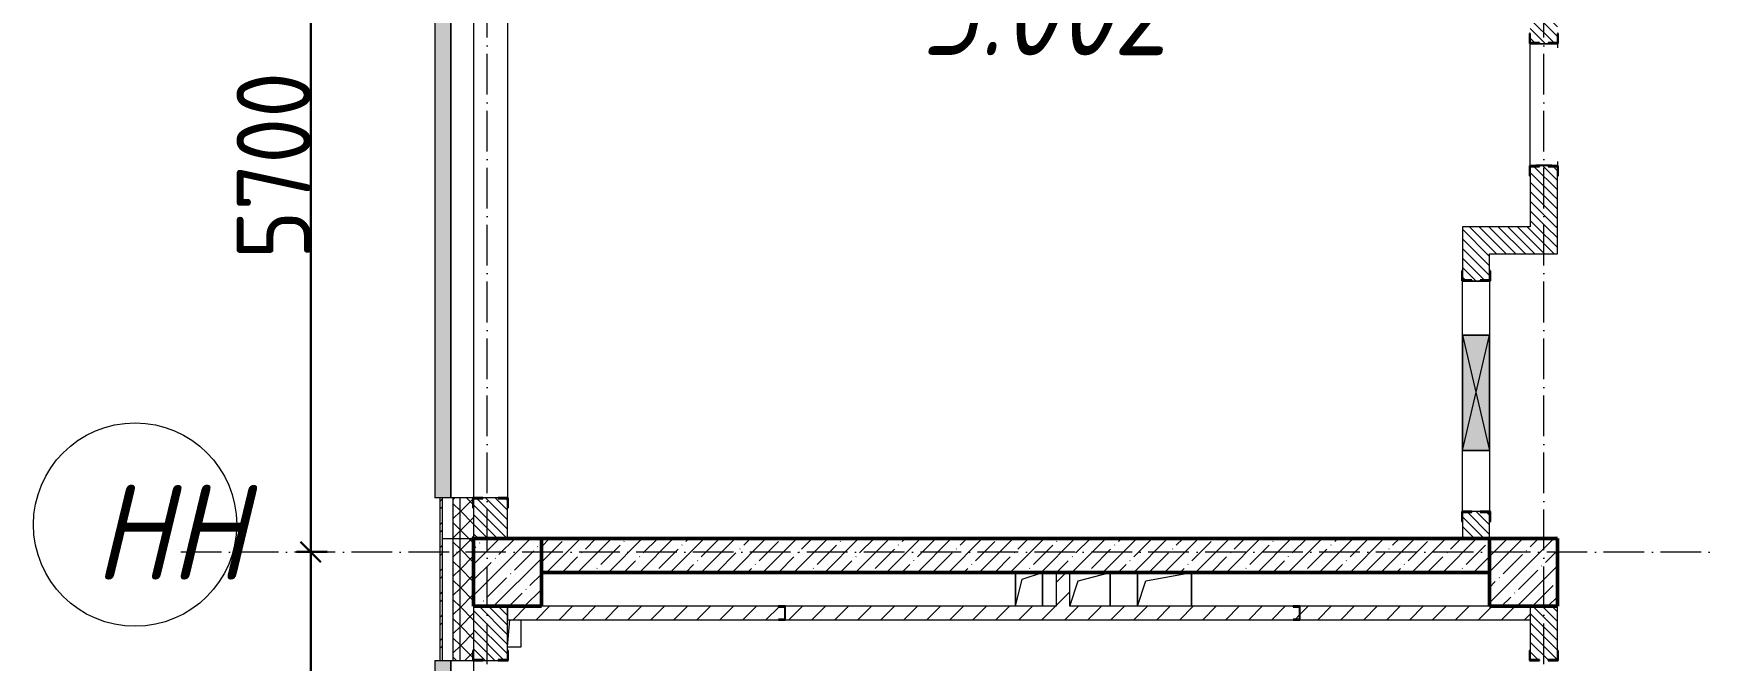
# Model space of a CAD drawing. Header units: millimetres. Extents: x -12989 to 629078, y -109036 to 555275.
# Drawn here: x 278072 to 290422, y -20082 to -15457 of the extents above; entities that cross this region are included whole.
import ezdxf

# ---------------------------------------------------------------- set-up
doc = ezdxf.new("R2010")
doc.units = ezdxf.units.MM
doc.linetypes.add('50_200_ШТРИХ_1Т_ш5_п1_п1_', pattern=[700, 500, -100, 0, -100])
for name, color, linetype, lineweight in [('4 -стяжа', 7, 'Continuous', 30), ('A-____-____-DIMS', 7, 'Continuous', 9), ('A-DETL-GENF-OTLN', 7, 'Continuous', 9), ('A-FLOR-____-OTLN', 7, 'Continuous', 9), ('A-GENM-____-MCUT', 7, 'Continuous', 25), ('A-GENM-____-OTLN', 7, 'Continuous', 9), ('A-GENM-____-OTLN-1', 7, 'Continuous', 25), ('A-GLAZ-____-OTLN', 7, 'Continuous', 9), ('A-WALL-____-MCUT', 7, 'Continuous', 13), ('A-WALL-____-MCUT-1', 7, 'Continuous', 9), ('A-WALL-____-MCUT-2', 7, 'Continuous', 50), ('A-WALL-____-OTLN', 7, 'Continuous', 9), ('A-WALL-____-PATT-1', 7, 'Continuous', 9), ('A-WALL-FNSH-MCUT-1', 7, 'Continuous', 9), ('I-WALL-____-OTLN', 7, 'Continuous', 9), ('S-COLS-____-MCUT', 7, 'Continuous', 50), ('S-COLS-____-OTLN', 7, 'Continuous', 9), ('S-GRID-____-IDEN', 7, 'Continuous', 9), ('S-GRID-____-OTLN-1', 7, '50_200_ШТРИХ_1Т_ш5_п1_п1_', 9), ('Марки помещений', 7, 'Continuous', 9)]:
    doc.layers.add(name, color=color, linetype=linetype, lineweight=lineweight)
doc.layers.add('A-GLAZ-____-OTLN-1', color=7, linetype='Continuous', lineweight=9, true_color=0xc0c0c0)
doc.layers.get('4 -стяжа').off()
doc.styles.add('ISOCPEUR_I_2', font='isocpeui.ttf', dxfattribs={"width": 0.85, "height": 2.3})
doc.styles.add('ISOCPEUR_I_9', font='isocpeui.ttf', dxfattribs={"width": 0.9, "height": 250})
doc.styles.add('СПДС', font='isocpeur.ttf', dxfattribs={"width": 0.9})
doc.dimstyles.new('ISO-2_5_0_9К_БОЛЬШОЙ_ОСИ', dxfattribs={"dimscale": 304.8, "dimtxt": 248.995294, "dimasz": 0.492126, "dimexe": 0.393701, "dimexo": 0, "dimgap": 0, "dimtad": 1, "dimdec": 0, "dimzin": 0, "dimdsep": 46, "dimtxsty": 'ISOCPEUR_I_9', "dimblk1": 'OBLIQUE', "dimblk2": 'OBLIQUE', "dimsah": 1, "dimcen": 0.09, "dimdle": 0.393701, "dimazin": 0, "dimtfac": 1, "dimtdec": 4, "dimtix": 1, "dimtmove": 0, "dimatfit": 3, "dimfxl": 1, "dimtvp": 1, "dimtolj": 1, "dimtzin": 0, "dimarcsym": 2})
pattern_1 = [(135, (283770.707, -86863.456), (-35.35534, -35.35534), [])]
pattern_2 = [(45, (283770.71, -86863.46), (-84.85281, 84.85281), [])]
pattern_3 = [(45, (283770.71, -86863.46), (-70.71068, 70.71068), []), (135, (283770.71, -86863.46), (-70.71068, -70.71068), [])]
pattern_4 = [(45, (283770.71, -86863.46), (-85.53659, 85.53659), []), (45, (283827.73, -86863.46), (-85.53659, 85.53659), [])]

# ---------------------------------------------------------------- blocks, each defined once
blk = doc.blocks.new('BSC_Колонна _Прямоугольная - 500х500-V23-АР1_План отверстий 3 этажа в осях 1-64_Ю-ЯЯ')
at = {"layer": 'S-COLS-____-OTLN'}
h = blk.add_hatch(dxfattribs=at)
h.set_pattern_fill('FP_30', color=256, style=0, pattern_type=2)
h.set_pattern_definition([(45, (2200, -67431.04), (-114.04925, 114.04925), []), (45, (2314.05, -67431.04), (-114.04925, 114.04925), [201.613, -40.323, 3.353, -36.97])])
h.paths.add_polyline_path([(-250, -250), (250, -250), (250, 250), (-250, 250)], flags=0)
at = {"layer": 'S-COLS-____-MCUT'}
for p, q in [((250, 250), (-250, 250)), ((-250, 250), (-250, -250)), ((250, -250), (250, 250)), ((-250, -250), (250, -250))]:
    blk.add_line(p, q, dxfattribs=at)
blk = doc.blocks.new('BSC_Колонна _Прямоугольная - 500х500-V24-АР1_План отверстий 3 этажа в осях 1-64_Ю-ЯЯ')
at = {"layer": 'S-COLS-____-OTLN'}
h = blk.add_hatch(dxfattribs=at)
h.set_pattern_fill('FP_31', color=256, style=0, pattern_type=2)
h.set_pattern_definition([(45, (-5300, -67431.04), (-114.04925, 114.04925), []), (45, (-5185.95, -67431.04), (-114.04925, 114.04925), [201.613, -40.323, 3.353, -36.97])])
h.paths.add_polyline_path([(-250, -250), (250, -250), (250, 250), (-250, 250)], flags=0)
at = {"layer": 'S-COLS-____-MCUT'}
for p, q in [((250, 250), (-250, 250)), ((-250, 250), (-250, -250)), ((250, -250), (250, 250)), ((-250, -250), (250, -250))]:
    blk.add_line(p, q, dxfattribs=at)
blk = doc.blocks.new('Фахверк_СКБ_Уголок - 250_2700-27497298-АР1_План отверстий 3 этажа в осях 1-64_Ю-ЯЯ')
at = {"layer": 'A-GENM-____-MCUT'}
for p, q in [((200, 181), (125, 181)), ((125, 181), (125, 106)), ((131, 106), (131, 175)), ((131, 175), (200, 175)), ((200, 175), (200, 181)), ((125, 106), (131, 106)), ((131, -6), (125, -6)), ((125, -6), (125, -81)), ((125, -81), (200, -81)), ((131, -75), (131, -6)), ((200, -75), (131, -75)), ((200, -81), (200, -75))]:
    blk.add_line(p, q, dxfattribs=at)
blk = doc.blocks.new('Фахверк_СКБ_Уголок - 200_3960-28268576-АР1_План отверстий 3 этажа в осях 1-64_Ю-ЯЯ')
at = {"layer": 'A-GENM-____-MCUT'}
for p, q in [((200, 156), (125, 156)), ((125, 156), (125, 81)), ((131, 81), (131, 150)), ((131, 150), (200, 150)), ((200, 150), (200, 156)), ((125, 81), (131, 81)), ((131, 19), (125, 19)), ((125, 19), (125, -56)), ((131, -50), (131, 19)), ((125, -56), (200, -56)), ((200, -50), (131, -50)), ((200, -56), (200, -50))]:
    blk.add_line(p, q, dxfattribs=at)
blk = doc.blocks.new('Фахверк_СКБ_Уголок - 200_3960_зеркало-28268689-АР1_План отверстий 3 этажа в осях 1-64_Ю-ЯЯ')
at = {"layer": 'A-GENM-____-MCUT'}
for p, q in [((200, 156), (125, 156)), ((125, 156), (125, 81)), ((131, 81), (131, 150)), ((131, 150), (200, 150)), ((200, 150), (200, 156)), ((125, 81), (131, 81)), ((131, 19), (125, 19)), ((125, 19), (125, -56)), ((131, -50), (131, 19)), ((125, -56), (200, -56)), ((200, -50), (131, -50)), ((200, -56), (200, -50))]:
    blk.add_line(p, q, dxfattribs=at)
blk = doc.blocks.new('154_Стойка_СКБ_Уголок - СМ-2480_200-28346303-АР1_План отверстий 3 этажа в осях 1-64_Ю-ЯЯ')
at = {"layer": 'A-GENM-____-MCUT'}
for p, q in [((125, 156), (125, 81)), ((200, 156), (125, 156)), ((131, 81), (131, 150)), ((131, 150), (200, 150)), ((200, 150), (200, 156)), ((125, 81), (131, 81)), ((131, 19), (125, 19)), ((125, 19), (125, -56)), ((131, -50), (131, 19)), ((125, -56), (200, -56)), ((200, -50), (131, -50)), ((200, -56), (200, -50))]:
    blk.add_line(p, q, dxfattribs=at)
blk = doc.blocks.new('Стойка_Влож_Полоса боковая - Полоса-V164-АР1_План отверстий 3 этажа в осях 1-64_Ю-ЯЯ')
at = {"layer": 'A-GENM-____-OTLN'}
for p, q in [((-5, 60), (0, 60)), ((-5, -60), (-5, 60)), ((0, 31), (0, -31)), ((0, -60), (-5, -60))]:
    blk.add_line(p, q, dxfattribs=at)
blk = doc.blocks.new('154_Фахверк_СКБ_Швеллер - Тип_100_3960-28515445-АР1_План отверстий 3 этажа в осях 1-64_Ю-ЯЯ')
at = {"layer": 'A-GENM-____-MCUT'}
for p, q in [((175, 50), (125, 50)), ((125, 50), (125, -50)), ((128, 47), (175, 47)), ((128, -47), (128, 47)), ((175, 47), (175, 50)), ((125, -50), (175, -50)), ((175, -47), (128, -47)), ((175, -50), (175, -47))]:
    blk.add_line(p, q, dxfattribs=at)
blk = doc.blocks.new('AR_Отверстие прямоугольное _в плите_ - AR_Отверстие прямоугольное _в плите_-30510814-АР1_План отверстий 3 этажа в осях 1-64_Ю-ЯЯ')
at = {"layer": 'A-GENM-____-OTLN'}
for p, q in [((-50, -150), (-32, 50)), ((50, -150), (50, 50)), ((-50, -150), (50, -150))]:
    blk.add_line(p, q, dxfattribs=at)
blk = doc.blocks.new('AR_Отверстие прямоугольное _в плите_ - AR_Отверстие прямоугольное _в плите_-V196-АР1_План отверстий 3 этажа в осях 1-64_Ю-ЯЯ')
at = {"layer": 'A-GENM-____-OTLN'}
for p, q in [((-100, 125), (-100, -125)), ((-50, 75), (100, 125)), ((100, -125), (100, 125)), ((-100, -125), (-50, 75))]:
    blk.add_line(p, q, dxfattribs=at)
blk = doc.blocks.new('AR_Отверстие прямоугольное _в плите_ - AR_Отверстие прямоугольное _в плите_-30459858-АР1_План отверстий 3 этажа в осях 1-64_Ю-ЯЯ')
at = {"layer": 'A-GENM-____-OTLN'}
for p, q in [((-200, 125), (-200, -125)), ((-137, 63), (200, 125)), ((200, -125), (200, 125)), ((-200, -125), (-137, 63))]:
    blk.add_line(p, q, dxfattribs=at)
blk = doc.blocks.new('AR_Отверстие прямоугольное _в плите_ - AR_Отверстие прямоугольное _в плите_-30552572-АР1_План отверстий 3 этажа в осях 1-64_Ю-ЯЯ')
at = {"layer": 'A-GENM-____-OTLN'}
for p, q in [((-88, 63), (150, 125)), ((150, -125), (150, 125)), ((-150, -125), (-88, 63))]:
    blk.add_line(p, q, dxfattribs=at)
blk = doc.blocks.new('Отлив_СКБ - Отлив витража_120_НВФ-31886035-АР1_План отверстий 3 этажа в осях 1-64_Ю-ЯЯ')
at = {"layer": 'A-GLAZ-____-OTLN-1'}
for points in [[(4800, 2), (4800, 120), (0, 120), (0, 2), (1409, 2)], [(4800, 0), (4800, 2), (0, 2), (0, 0), (1409, 0)]]:
    blk.add_hatch(color=256, dxfattribs=at).paths.add_polyline_path(points, flags=0)
at = {"layer": 'A-GLAZ-____-OTLN'}
for p, q in [((0, 83), (0, 120)), ((4800, 120), (0, 120)), ((0, 2), (4800, 2)), ((4800, 120), (4800, 83)), ((4800, 0), (0, 0))]:
    blk.add_line(p, q, dxfattribs=at)
blk = doc.blocks.new('Отлив_СКБ - Отлив витража_120_НВФ-31885689-АР1_План отверстий 3 этажа в осях 1-64_Ю-ЯЯ')
at = {"layer": 'A-GLAZ-____-OTLN-1'}
for points in [[(1800, 2), (1800, 120), (0, 120), (0, 2), (737, 2)], [(1800, 0), (1800, 2), (0, 2), (0, 0), (737, 0)]]:
    blk.add_hatch(color=256, dxfattribs=at).paths.add_polyline_path(points, flags=0)
at = {"layer": 'A-GLAZ-____-OTLN'}
for p, q in [((0, 83), (0, 120)), ((1800, 120), (0, 120)), ((0, 2), (1800, 2)), ((1800, 120), (1800, 83)), ((1800, 0), (0, 0))]:
    blk.add_line(p, q, dxfattribs=at)
blk = doc.blocks.new('AR_Отверстие прямоугольное _в стене_ - AR_Отверстие прямоугольное _в стене__ОВ-36910185-АР1_План отверстий 3 этажа в осях 1-64_Ю-ЯЯ')
at = {"layer": 'A-GLAZ-____-OTLN'}
blk.add_hatch(color=256, dxfattribs=at).paths.add_polyline_path([(-425, -100), (425, -100), (425, 100), (-425, 100)], flags=0)
at = {"layer": 'A-DETL-GENF-OTLN'}
for p, q in [((-425, -100), (-425, 100)), ((-425, 100), (425, 100)), ((425, 100), (-425, -100)), ((-425, 100), (425, -100)), ((425, 100), (-425, 100)), ((-425, 100), (-425, -100)), ((425, 100), (425, -100)), ((425, -100), (425, 100)), ((425, -100), (-425, -100)), ((-425, -100), (425, -100))]:
    blk.add_line(p, q, dxfattribs=at)
blk = doc.blocks.new('Ось сетки - Круг_Ø6_00__ISO-2_5_0_9K_-25732049-АР1_План отверстий 3 этажа в осях 1-64_Ю-ЯЯ')
at = {"layer": 'S-GRID-____-IDEN'}
blk.add_circle((0, 0), 3, dxfattribs=at)
blk = doc.blocks.new('_Oblique')
at = {"color": 0, "linetype": 'ByBlock', "lineweight": -2}
blk.add_line((-0.5, -0.5), (0.5, 0.5), dxfattribs=at)
blk = doc.blocks.new('*D2939')
at = {"layer": 'A-____-____-DIMS', "color": 0, "lineweight": -2, "transparency": 16777216}
for p, q in [((280119, -23902), (280119, -19162)), ((280013, -19282), (280239, -19282)), ((280013, -23782), (280239, -23782))]:
    blk.add_line(p, q, dxfattribs=at)
at = {"layer": 'Defpoints', "color": 0, "transparency": 16777216}
for p in [(280013, -19282), (280119, -19282), (280013, -23782)]:
    blk.add_point(p, dxfattribs=at)
at = {"layer": 'A-____-____-DIMS', "color": 0, "lineweight": -2, "transparency": 16777216, "xscale": 150, "yscale": 150, "zscale": 150}
for p, rotation in [((280119, -19282), 90), ((280119, -23782), 270)]:
    blk.add_blockref('_Oblique', p, dxfattribs=dict(at, rotation=rotation))
at = {"layer": 'A-____-____-DIMS', "color": 0, "transparency": 16777216, "insert": (279845, -21532), "char_height": 548.6, "attachment_point": 5, "rotation": 90, "style": 'СПДС'}
blk.add_mtext('\\A1;4500', dxfattribs=at)
blk = doc.blocks.new('*D2940')
at = {"layer": 'A-____-____-DIMS', "color": 0, "lineweight": -2, "transparency": 16777216}
for p, q in [((280013, -13582), (280239, -13582)), ((280119, -19402), (280119, -13462)), ((280013, -19282), (280239, -19282))]:
    blk.add_line(p, q, dxfattribs=at)
at = {"layer": 'Defpoints', "color": 0, "transparency": 16777216}
for p in [(280013, -13582), (280119, -13582), (280013, -19282)]:
    blk.add_point(p, dxfattribs=at)
at = {"layer": 'A-____-____-DIMS', "color": 0, "lineweight": -2, "transparency": 16777216, "xscale": 150, "yscale": 150, "zscale": 150}
for p, rotation in [((280119, -13582), 90), ((280119, -19282), 270)]:
    blk.add_blockref('_Oblique', p, dxfattribs=dict(at, rotation=rotation))
at = {"layer": 'A-____-____-DIMS', "color": 0, "transparency": 16777216, "insert": (279845, -16432), "char_height": 548.6, "attachment_point": 5, "rotation": 90, "style": 'СПДС'}
blk.add_mtext('\\A1;5700', dxfattribs=at)
blk = doc.blocks.new('3эт')
at = {"layer": 'S-GRID-____-OTLN-1', "color": 251, "ltscale": 0.6, "true_color": 0x636466}
for p, q in [((281420.7, -33971.9), (281420.7, 4029.4)), ((289220.7, -33971.9), (289220.7, 4029.4)), ((387845.1, -19282.4), (279101.9, -19282.4))]:
    blk.add_line(p, q, dxfattribs=at)
at = {"layer": 'S-GRID-____-IDEN', "xscale": 250, "yscale": 250, "zscale": 99.99999999999993, "rotation": 89.9999999999998}
blk.add_blockref('Ось сетки - Круг_Ø6_00__ISO-2_5_0_9K_-25732049-АР1_План отверстий 3 этажа в осях 1-64_Ю-ЯЯ', (278821.8, -19079.9), dxfattribs=at)
at = {"layer": 'S-GRID-____-IDEN', "insert": (278519.6, -18785.4), "char_height": 700, "width": 447.342, "attachment_point": 1, "style": 'ISOCPEUR_I_9'}
blk.add_mtext('НН', dxfattribs=at)
at = {"layer": 'A-____-____-DIMS'}
for base, p1, p2, override, picture, middle in [((280119.3, -13582.4), (280013.2, -19282.4), (280013.2, -13582.4), {"dimtxt": 1.8, "dimpost": '<>', "dimtxsty": 'СПДС', "dimfxl": 5700}, '*D2940', (279845, -16432.4)), ((280119.3, -19282.4), (280013.2, -23782.4), (280013.2, -19282.4), {"dimtxt": 1.8, "dimpost": '<>', "dimtxsty": 'СПДС', "dimfxl": 4500}, '*D2939', (279845, -21532.4))]:
    dim = blk.add_linear_dim(base=base, p1=p1, p2=p2, angle=90, dimstyle='ISO-2_5_0_9К_БОЛЬШОЙ_ОСИ', override=override, dxfattribs=at)
    dim.commit()
    dim.dimension.update_dxf_attribs({"geometry": picture, "text_midpoint": middle})

msp = doc.modelspace()

# ---------------------------------------------------------------- hatches: boundary and pattern name
at = {"layer": 'A-WALL-____-PATT-1'}
h = msp.add_hatch(dxfattribs=at)
h.set_pattern_fill('FP_4', color=256, style=0, pattern_type=2)
h.set_pattern_definition(pattern_3)
h.paths.add_polyline_path([(281220.7074, -19182.4142), (281220.7074, -18882.4142), (281170.7074, -18882.4142), (281170.7074, -19182.4142)], flags=0)
h.paths.add_polyline_path([(281170.7074, -14082.4142), (281220.7074, -14082.4142), (281220.7074, -13832.4142), (281170.7074, -13832.4142)], flags=0)
h = msp.add_hatch(dxfattribs=at)
h.set_pattern_fill('FP_4', color=256, style=0, pattern_type=2)
h.set_pattern_definition(pattern_3)
h.paths.add_polyline_path([(281314.7074, -19182.4142), (281320.7074, -19182.4142), (281320.7074, -18957.4142), (281314.7074, -18957.4142), (281314.7074, -18882.4142), (281220.7074, -18882.4142), (281220.7074, -19182.4142)], flags=0)
h.paths.add_polyline_path([(281314.7074, -14082.4142), (281314.7074, -14007.4142), (281320.7074, -14007.4142), (281320.7074, -13832.4142), (281220.7074, -13832.4142), (281220.7074, -14082.4142)], flags=0)
h = msp.add_hatch(dxfattribs=at)
h.set_pattern_fill('FP_9', color=256, style=0, pattern_type=2)
h.set_pattern_definition(pattern_1)
h.paths.add_polyline_path([(281320.7074, -19182.4142), (281570.7074, -19182.4142), (281570.7074, -18888.4142), (281501.7074, -18888.4142), (281501.7074, -18882.4142), (281389.7074, -18882.4142), (281389.7074, -18888.4142), (281320.7074, -18888.4142), (281320.7074, -18957.4142)], flags=0)
h.paths.add_polyline_path([(281389.7074, -14082.4142), (281501.7074, -14082.4142), (281501.7074, -14076.4142), (281570.7074, -14076.4142), (281570.7074, -13832.4142), (281320.7074, -13832.4142), (281320.7074, -14076.4142), (281389.7074, -14076.4142)], flags=0)
h = msp.add_hatch(dxfattribs=at)
h.set_pattern_fill('FP_9', color=256, style=0, pattern_type=2)
h.set_pattern_definition(pattern_1)
h.paths.add_polyline_path([(289320.7074, -16882.4142), (289320.7074, -16438.4142), (289251.7074, -16438.4142), (289251.7074, -16432.4142), (289189.7074, -16432.4142), (289189.7074, -16438.4142), (289120.7074, -16438.4142), (289120.7074, -16882.4142)], flags=0)
h.paths.add_polyline_path([(289251.7074, -15532.4142), (289251.7074, -15526.4142), (289320.7074, -15526.4142), (289320.7074, -13832.4142), (289120.7074, -13832.4142), (289120.7074, -15526.4142), (289189.7074, -15526.4142), (289189.7074, -15532.4142)], flags=0)
h = msp.add_hatch(dxfattribs=at)
h.set_pattern_fill('FP_6', color=256, style=0, pattern_type=2)
h.set_pattern_definition(pattern_4)
h.paths.add_polyline_path([(281090.7074, -19012.4142), (281090.7074, -18882.4142), (281070.7074, -18882.4142), (281070.7074, -19012.4142)], flags=0)
h.paths.add_polyline_path([(281070.7074, -14082.4142), (281090.7074, -14082.4142), (281090.7074, -14002.4142), (281070.7074, -14002.4142)], flags=0)
h = msp.add_hatch(dxfattribs=at)
h.set_pattern_fill('FP_9', color=256, style=0, pattern_type=2)
h.set_pattern_definition(pattern_1)
h.paths.add_polyline_path([(288620.7074, -19182.4142), (288820.7074, -19182.4142), (288820.7074, -18988.4142), (288751.7074, -18988.4142), (288751.7074, -18982.4142), (288689.7074, -18982.4142), (288689.7074, -18988.4142), (288620.7074, -18988.4142), (288620.7074, -19057.4142)], flags=0)
h.paths.add_polyline_path([(288751.7074, -17282.4142), (288751.7074, -17276.4142), (288820.7074, -17276.4142), (288820.7074, -16882.4142), (288620.7074, -16882.4142), (288620.7074, -17276.4142), (288689.7074, -17276.4142), (288689.7074, -17282.4142)], flags=0)
h = msp.add_hatch(dxfattribs=at)
h.set_pattern_fill('FP_9', color=256, style=0, pattern_type=2)
h.set_pattern_definition(pattern_1)
h.paths.add_polyline_path([(288820.7074, -17082.4142), (289320.7074, -17082.4142), (289320.7074, -16882.4142), (288820.7074, -16882.4142)], flags=0)
h = msp.add_hatch(dxfattribs=at)
h.set_pattern_fill('FP_6', color=256, style=0, pattern_type=2)
h.set_pattern_definition(pattern_4)
h.paths.add_polyline_path([(281070.7074, -31932.4142), (281090.7074, -31932.4142), (281090.7074, -30682.4142), (281070.7074, -30682.4142), (281070.7074, -31254.4885)], flags=0)
h.paths.add_polyline_path([(281070.7074, -28882.4142), (281090.7074, -28882.4142), (281090.7074, -27682.4142), (281070.7074, -27682.4142), (281070.7074, -28025.5182)], flags=0)
h.paths.add_polyline_path([(281090.7074, -25882.4142), (281090.7074, -24832.4142), (281070.7074, -24832.4142), (281070.7074, -25882.4142)], flags=0)
h.paths.add_polyline_path([(281090.7074, -23032.4142), (281090.7074, -21882.4142), (281070.7074, -21882.4142), (281070.7074, -23032.4142)], flags=0)
h.paths.add_polyline_path([(281070.7074, -20082.4142), (281090.7074, -20082.4142), (281090.7074, -19012.4142), (281070.7074, -19012.4142), (281070.7074, -19953.0927)], flags=0)
h = msp.add_hatch(dxfattribs=at)
h.set_pattern_fill('FP_4', color=256, style=0, pattern_type=2)
h.set_pattern_definition(pattern_3)
h.paths.add_polyline_path([(281170.7074, -31832.4142), (281220.7074, -31832.4142), (281220.7074, -30682.4142), (281170.7074, -30682.4142), (281170.7074, -31254.4885)], flags=0)
h.paths.add_polyline_path([(281170.7074, -28882.4142), (281220.7074, -28882.4142), (281220.7074, -27682.4142), (281170.7074, -27682.4142), (281170.7074, -28025.5182)], flags=0)
h.paths.add_polyline_path([(281170.7074, -25882.4142), (281220.7074, -25882.4142), (281220.7074, -24832.4142), (281170.7074, -24832.4142)], flags=0)
h.paths.add_polyline_path([(281220.7074, -23032.4142), (281220.7074, -21882.4142), (281170.7074, -21882.4142), (281170.7074, -23032.4142)], flags=0)
h.paths.add_polyline_path([(281170.7074, -20082.4142), (281220.7074, -20082.4142), (281220.7074, -19182.4142), (281170.7074, -19182.4142), (281170.7074, -19953.0927)], flags=0)
h = msp.add_hatch(dxfattribs=at)
h.set_pattern_fill('FP_4', color=256, style=0, pattern_type=2)
h.set_pattern_definition(pattern_3)
h.paths.add_polyline_path([(281220.7074, -31782.4142), (281320.7074, -31782.4142), (281320.7074, -30757.4142), (281314.7074, -30757.4142), (281314.7074, -30682.4142), (281220.7074, -30682.4142), (281220.7074, -31254.4885)], flags=0)
h.paths.add_polyline_path([(281314.7074, -28882.4142), (281314.7074, -28807.4142), (281320.7074, -28807.4142), (281320.7074, -27682.4142), (281220.7074, -27682.4142), (281220.7074, -28882.4142)], flags=0)
h.paths.add_polyline_path([(281220.7074, -25882.4142), (281314.7074, -25882.4142), (281314.7074, -25807.4142), (281320.7074, -25807.4142), (281320.7074, -24832.4142), (281220.7074, -24832.4142), (281220.7074, -25807.4142)], flags=0)
h.paths.add_polyline_path([(281314.7074, -23032.4142), (281314.7074, -22957.4142), (281320.7074, -22957.4142), (281320.7074, -21957.4142), (281314.7074, -21957.4142), (281314.7074, -21882.4142), (281220.7074, -21882.4142), (281220.7074, -23032.4142)], flags=0)
h.paths.add_polyline_path([(281314.7074, -20082.4142), (281314.7074, -20007.4142), (281320.7074, -20007.4142), (281320.7074, -19182.4142), (281220.7074, -19182.4142), (281220.7074, -20082.4142)], flags=0)
h = msp.add_hatch(dxfattribs=at)
h.set_pattern_fill('FP_12', color=256, style=0, pattern_type=2)
h.set_pattern_definition([(45, (283770.7, -86863.46), (-114.04925, 114.04925), []), (45, (283884.76, -86863.46), (-114.04925, 114.04925), [201.612, -40.322, 3.353, -36.97])])
h.paths.add_polyline_path([(288820.7074, -19432.4142), (288820.7074, -19182.4142), (281820.7074, -19182.4142), (281820.7074, -19432.4142), (287291.6101, -19432.4142)], flags=0)
h = msp.add_hatch(dxfattribs=at)
h.set_pattern_fill('FP_7', color=256, style=0, pattern_type=2)
h.set_pattern_definition(pattern_2)
h.paths.add_polyline_path([(285720.7074, -19682.4142), (285720.7074, -19432.4142), (285620.7074, -19432.4142), (285620.7074, -19682.4142)], flags=0)
h = msp.add_hatch(dxfattribs=at)
h.set_pattern_fill('FP_9', color=256, style=0, pattern_type=2)
h.set_pattern_definition(pattern_1)
h.paths.add_polyline_path([(281389.7074, -23032.4142), (281501.7074, -23032.4142), (281501.7074, -23026.4142), (281570.7074, -23026.4142), (281570.7074, -21888.4142), (281501.7074, -21888.4142), (281501.7074, -21882.4142), (281389.7074, -21882.4142), (281389.7074, -21888.4142), (281320.7074, -21888.4142), (281320.7074, -23026.4142), (281389.7074, -23026.4142)], flags=0)
h.paths.add_polyline_path([(281389.7074, -20082.4142), (281501.7074, -20082.4142), (281501.7074, -20076.4142), (281570.7074, -20076.4142), (281570.7074, -19682.4142), (281320.7074, -19682.4142), (281320.7074, -20076.4142), (281389.7074, -20076.4142)], flags=0)
h = msp.add_hatch(dxfattribs=at)
h.set_pattern_fill('FP_7', color=256, style=0, pattern_type=2)
h.set_pattern_definition(pattern_2)
h.paths.add_polyline_path([(281989.2172, -19782.4142), (283570.7074, -19782.4142), (283570.7074, -19779.4142), (283617.7074, -19779.4142), (283617.7074, -19685.4142), (283570.7074, -19685.4142), (283570.7074, -19682.4142), (281570.7074, -19682.4142), (281570.7074, -19782.4142)], flags=0)
h.paths.add_polyline_path([(289120.7074, -19782.4142), (289120.7074, -19682.4142), (287420.7074, -19682.4142), (287420.7074, -19782.4142), (289059.0744, -19782.4142)], flags=0)
h.paths.add_polyline_path([(287370.7074, -19782.4142), (287370.7074, -19779.4142), (287417.7074, -19779.4142), (287417.7074, -19685.4142), (287370.7074, -19685.4142), (287370.7074, -19682.4142), (283620.7074, -19682.4142), (283620.7074, -19782.4142), (287291.6101, -19782.4142)], flags=0)
h = msp.add_hatch(dxfattribs=at)
h.set_pattern_fill('FP_9', color=256, style=0, pattern_type=2)
h.set_pattern_definition(pattern_1)
h.paths.add_polyline_path([(289320.7074, -24832.4142), (289320.7074, -21788.4142), (289251.7074, -21788.4142), (289251.7074, -21782.4142), (289189.7074, -21782.4142), (289189.7074, -21788.4142), (289120.7074, -21788.4142), (289120.7074, -24832.4142)], flags=0)
h.paths.add_polyline_path([(289251.7074, -20082.4142), (289251.7074, -20076.4142), (289320.7074, -20076.4142), (289320.7074, -19682.4142), (289120.7074, -19682.4142), (289120.7074, -20076.4142), (289189.7074, -20076.4142), (289189.7074, -20082.4142)], flags=0)

# ---------------------------------------------------------------- linework, layer by layer
at = {"layer": 'A-FLOR-____-OTLN'}
for p, q in [((285320.7074, -19682.4142), (285320.7074, -19432.4142)), ((285520.7074, -19432.4142), (285520.7074, -19682.4142)), ((286020.7074, -19432.4142), (286020.7074, -19682.4142)), ((286220.7074, -19682.4142), (286220.7074, -19432.4142)), ((286620.7074, -19432.4142), (286620.7074, -19682.4142))]:
    msp.add_line(p, q, dxfattribs=at)
at = {"layer": 'A-WALL-____-MCUT'}
for p, q in [((289120.7074, -16507.4142), (289120.7074, -16882.4142)), ((289320.7074, -17082.4142), (289320.7074, -16507.4142)), ((288620.7074, -16882.4142), (288620.7074, -17207.4142)), ((289120.7074, -16882.4142), (288620.7074, -16882.4142)), ((288820.7074, -17207.4142), (288820.7074, -17082.4142)), ((288820.7074, -17082.4142), (289320.7074, -17082.4142)), ((281314.7074, -18882.4142), (281090.7074, -18882.4142)), ((281090.7074, -19012.4142), (281090.7074, -18882.4142)), ((281090.7074, -20082.4142), (281090.7074, -18882.4142)), ((281501.7074, -18882.4142), (281389.7074, -18882.4142)), ((281570.7074, -19182.4142), (281570.7074, -18957.4142)), ((288751.7074, -18982.4142), (288689.7074, -18982.4142)), ((288620.7074, -19057.4142), (288620.7074, -19182.4142)), ((288820.7074, -19182.4142), (288820.7074, -19057.4142)), ((281090.7074, -19182.4142), (281320.7074, -19182.4142)), ((281570.7074, -20007.4142), (281570.7074, -19682.4142)), ((289120.7074, -19682.4142), (289120.7074, -20007.4142)), ((289320.7074, -20007.4142), (289320.7074, -19682.4142)), ((281090.7074, -20082.4142), (281314.7074, -20082.4142)), ((281389.7074, -20082.4142), (281501.7074, -20082.4142))]:
    msp.add_line(p, q, dxfattribs=at)
at = {"layer": 'A-WALL-____-MCUT-1'}
for p, q in [((281170.7074, -20082.4142), (281170.7074, -18882.4142)), ((281220.7074, -20082.4142), (281220.7074, -18882.4142)), ((281320.7074, -18957.4142), (281320.7074, -19182.4142)), ((281320.7074, -19682.4142), (281320.7074, -20007.4142))]:
    msp.add_line(p, q, dxfattribs=at)
at = {"layer": 'A-WALL-____-MCUT-2'}
for p, q in [((288820.7074, -19182.4142), (281820.7074, -19182.4142)), ((281820.7074, -19432.4142), (288820.7074, -19432.4142))]:
    msp.add_line(p, q, dxfattribs=at)
at = {"layer": 'A-WALL-____-OTLN'}
for p, q in [((281320.7074, -14082.4142), (281320.7074, -18882.4142)), ((281570.7074, -14082.4142), (281570.7074, -18882.4142)), ((281320.7074, -20082.4142), (281320.7074, -21882.4142))]:
    msp.add_line(p, q, dxfattribs=at)
at = {"layer": 'A-WALL-FNSH-MCUT-1'}
for p, q in [((281070.7074, -18882.4142), (281070.7074, -19012.4142)), ((281090.7074, -18882.4142), (281070.7074, -18882.4142)), ((281070.7074, -19012.4142), (281070.7074, -20082.4142)), ((285620.7074, -19432.4142), (285620.7074, -19682.4142)), ((285720.7074, -19682.4142), (285720.7074, -19432.4142)), ((281570.7074, -19682.4142), (281570.7074, -19782.4142)), ((283570.7074, -19682.4142), (281820.7074, -19682.4142)), ((285620.7074, -19682.4142), (283620.7074, -19682.4142)), ((287370.7074, -19682.4142), (285720.7074, -19682.4142)), ((288820.7074, -19682.4142), (287420.7074, -19682.4142)), ((281570.7074, -19782.4142), (283570.7074, -19782.4142)), ((283620.7074, -19782.4142), (287370.7074, -19782.4142)), ((287420.7074, -19782.4142), (289120.7074, -19782.4142)), ((281070.7074, -20082.4142), (281090.7074, -20082.4142))]:
    msp.add_line(p, q, dxfattribs=at)
at = {"layer": 'I-WALL-____-OTLN'}
for p, q in [((289120.7074, -16432.4142), (289120.7074, -15532.4142)), ((289320.7074, -15532.4142), (289320.7074, -15562.4142)), ((289320.7074, -16402.4142), (289320.7074, -16432.4142)), ((288620.7074, -17682.4142), (288620.7074, -17282.4142)), ((288820.7074, -17282.4142), (288820.7074, -17682.4142)), ((288620.7074, -18982.4142), (288620.7074, -18532.4142)), ((288820.7074, -18532.4142), (288820.7074, -18982.4142))]:
    msp.add_line(p, q, dxfattribs=at)

# ---------------------------------------------------------------- block references
at = {"layer": '4 -стяжа'}
msp.add_blockref('3эт', (0, 0), dxfattribs=at)
at = {"layer": 'A-GENM-____-OTLN'}
for p, rotation in [((289220.7074, -15532.4142), 89.99999999999993), ((289220.7074, -16432.4142), 269.9999999999999), ((288720.7074, -17282.4142), 89.99999999999991)]:
    msp.add_blockref('Стойка_Влож_Полоса боковая - Полоса-V164-АР1_План отверстий 3 этажа в осях 1-64_Ю-ЯЯ', p, dxfattribs=dict(at, rotation=rotation))
for name, p in [('AR_Отверстие прямоугольное _в плите_ - AR_Отверстие прямоугольное _в плите_-V196-АР1_План отверстий 3 этажа в осях 1-64_Ю-ЯЯ', (285420.7074, -19557.4142)), ('AR_Отверстие прямоугольное _в плите_ - AR_Отверстие прямоугольное _в плите_-30552572-АР1_План отверстий 3 этажа в осях 1-64_Ю-ЯЯ', (285870.7074, -19557.4142)), ('AR_Отверстие прямоугольное _в плите_ - AR_Отверстие прямоугольное _в плите_-30459858-АР1_План отверстий 3 этажа в осях 1-64_Ю-ЯЯ', (286420.7074, -19557.4142)), ('AR_Отверстие прямоугольное _в плите_ - AR_Отверстие прямоугольное _в плите_-30510814-АР1_План отверстий 3 этажа в осях 1-64_Ю-ЯЯ', (281620.7074, -19832.4142))]:
    msp.add_blockref(name, p, dxfattribs=at)
at = {"layer": 'A-GENM-____-OTLN-1'}
for name, p, rotation in [('154_Стойка_СКБ_Уголок - СМ-2480_200-28346303-АР1_План отверстий 3 этажа в осях 1-64_Ю-ЯЯ', (289270.7074, -15657.4142), 89.99999999999991), ('154_Стойка_СКБ_Уголок - СМ-2480_200-28346303-АР1_План отверстий 3 этажа в осях 1-64_Ю-ЯЯ', (289170.7074, -16307.4142), 269.9999999999999), ('154_Стойка_СКБ_Уголок - СМ-2480_200-28346303-АР1_План отверстий 3 этажа в осях 1-64_Ю-ЯЯ', (288770.7074, -17407.4142), 89.99999999999991), ('Фахверк_СКБ_Уголок - 250_2700-27497298-АР1_План отверстий 3 этажа в осях 1-64_Ю-ЯЯ', (281395.7074, -18757.4142), 269.9999999999999), ('Фахверк_СКБ_Уголок - 200_3960_зеркало-28268689-АР1_План отверстий 3 этажа в осях 1-64_Ю-ЯЯ', (288670.7074, -18857.4142), 269.9999999999999), ('154_Фахверк_СКБ_Швеллер - Тип_100_3960-28515445-АР1_План отверстий 3 этажа в осях 1-64_Ю-ЯЯ', (283745.7074, -19732.4142), 180), ('154_Фахверк_СКБ_Швеллер - Тип_100_3960-28515445-АР1_План отверстий 3 этажа в осях 1-64_Ю-ЯЯ', (287545.7074, -19732.4142), 180), ('Фахверк_СКБ_Уголок - 250_2700-27497298-АР1_План отверстий 3 этажа в осях 1-64_Ю-ЯЯ', (281495.7074, -20207.4142), 89.99999999999991), ('Фахверк_СКБ_Уголок - 200_3960-28268576-АР1_План отверстий 3 этажа в осях 1-64_Ю-ЯЯ', (289270.7074, -20207.4142), 89.99999999999991)]:
    msp.add_blockref(name, p, dxfattribs=dict(at, rotation=rotation))
at = {"layer": 'A-GLAZ-____-OTLN'}
for name, p, rotation in [('Отлив_СКБ - Отлив витража_120_НВФ-31886035-АР1_План отверстий 3 этажа в осях 1-64_Ю-ЯЯ', (281153.7074, -18882.4142), 90), ('AR_Отверстие прямоугольное _в стене_ - AR_Отверстие прямоугольное _в стене__ОВ-36910185-АР1_План отверстий 3 этажа в осях 1-64_Ю-ЯЯ', (288720.7074, -18107.4142), 89.99999999999991), ('Отлив_СКБ - Отлив витража_120_НВФ-31885689-АР1_План отверстий 3 этажа в осях 1-64_Ю-ЯЯ', (281153.7074, -21882.4142), 90)]:
    msp.add_blockref(name, p, dxfattribs=dict(at, rotation=rotation))
at = {"layer": 'S-COLS-____-OTLN'}
for name, p in [('BSC_Колонна _Прямоугольная - 500х500-V23-АР1_План отверстий 3 этажа в осях 1-64_Ю-ЯЯ', (281570.7074, -19432.4142)), ('BSC_Колонна _Прямоугольная - 500х500-V24-АР1_План отверстий 3 этажа в осях 1-64_Ю-ЯЯ', (289070.7074, -19432.4142))]:
    msp.add_blockref(name, p, dxfattribs=at)

# ---------------------------------------------------------------- texts
at = {"layer": 'Марки помещений', "insert": (284628.2067, -14918.0794), "char_height": 700, "width": 785.65375, "attachment_point": 1, "style": 'ISOCPEUR_I_2'}
msp.add_mtext('3.002', dxfattribs=at)

doc.saveas('drawing.dxf')
